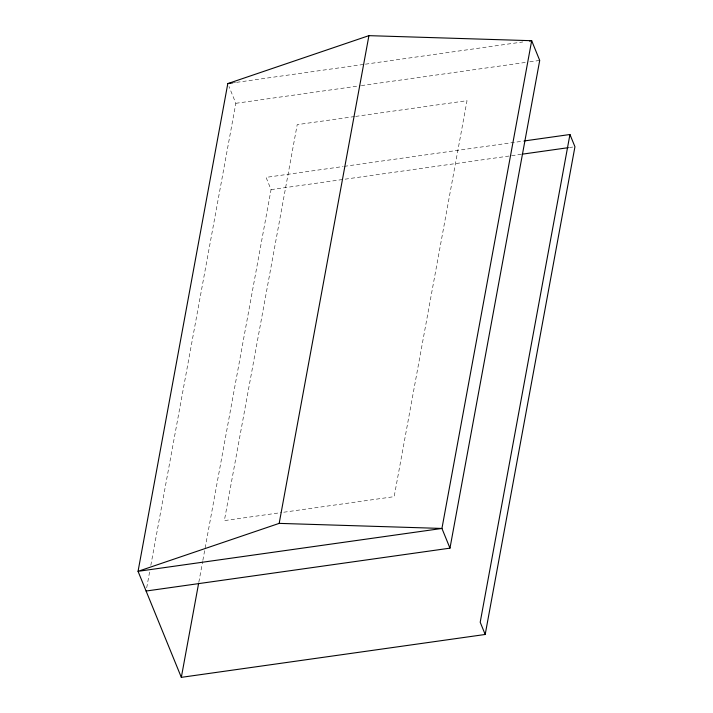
<?xml version="1.0" encoding="UTF-8"?>
<svg xmlns="http://www.w3.org/2000/svg" width="713" height="713" viewBox="0 0 713 713"><rect width="100%" height="100%" fill="white"/><g stroke="black" fill="none" stroke-linecap="round" stroke-linejoin="round"><path stroke-width="0.53" stroke-dasharray="3.56 2.67" d="M146.691 587.824L149.641 571.781M150.826 565.364L235.843 103.305L229.007 86.549M198.829 582.209L202.652 561.434M202.857 560.338L271.065 189.622L266.074 177.385L343.149 166.512M232.206 82.975L235.504 82.512M236.609 82.352L364.325 64.33M365.421 64.179L522.87 41.96M235.843 103.305L360.252 85.747M361.357 85.596L525.401 62.441M529.812 61.826L539.714 60.427M354.548 116.558L297.205 124.65L224.354 520.615L281.688 512.522M355.644 116.406L467.015 100.685L394.164 496.649L282.794 512.362M344.245 166.352L523.707 141.031M271.065 189.622L520.989 154.356M569.437 147.511L572.744 147.047"/><path stroke-width="1.07" d="M146.103 591.032L449.974 548.154L539.714 60.427L531.675 40.712L368.924 35.65L227.803 83.599L138.055 571.327L181.325 677.35L485.196 634.472L574.945 146.735L569.945 134.507L524.813 140.871M181.325 677.35L198.633 583.305M529.474 41.024L531.675 40.712L441.935 528.449L138.055 571.327L279.175 523.378L368.924 35.65M569.945 134.507L480.205 622.235L485.196 634.472M227.803 83.599L232.206 82.975M522.094 154.195L568.332 147.671M279.175 523.378L441.935 528.449L449.974 548.154"/></g></svg>
